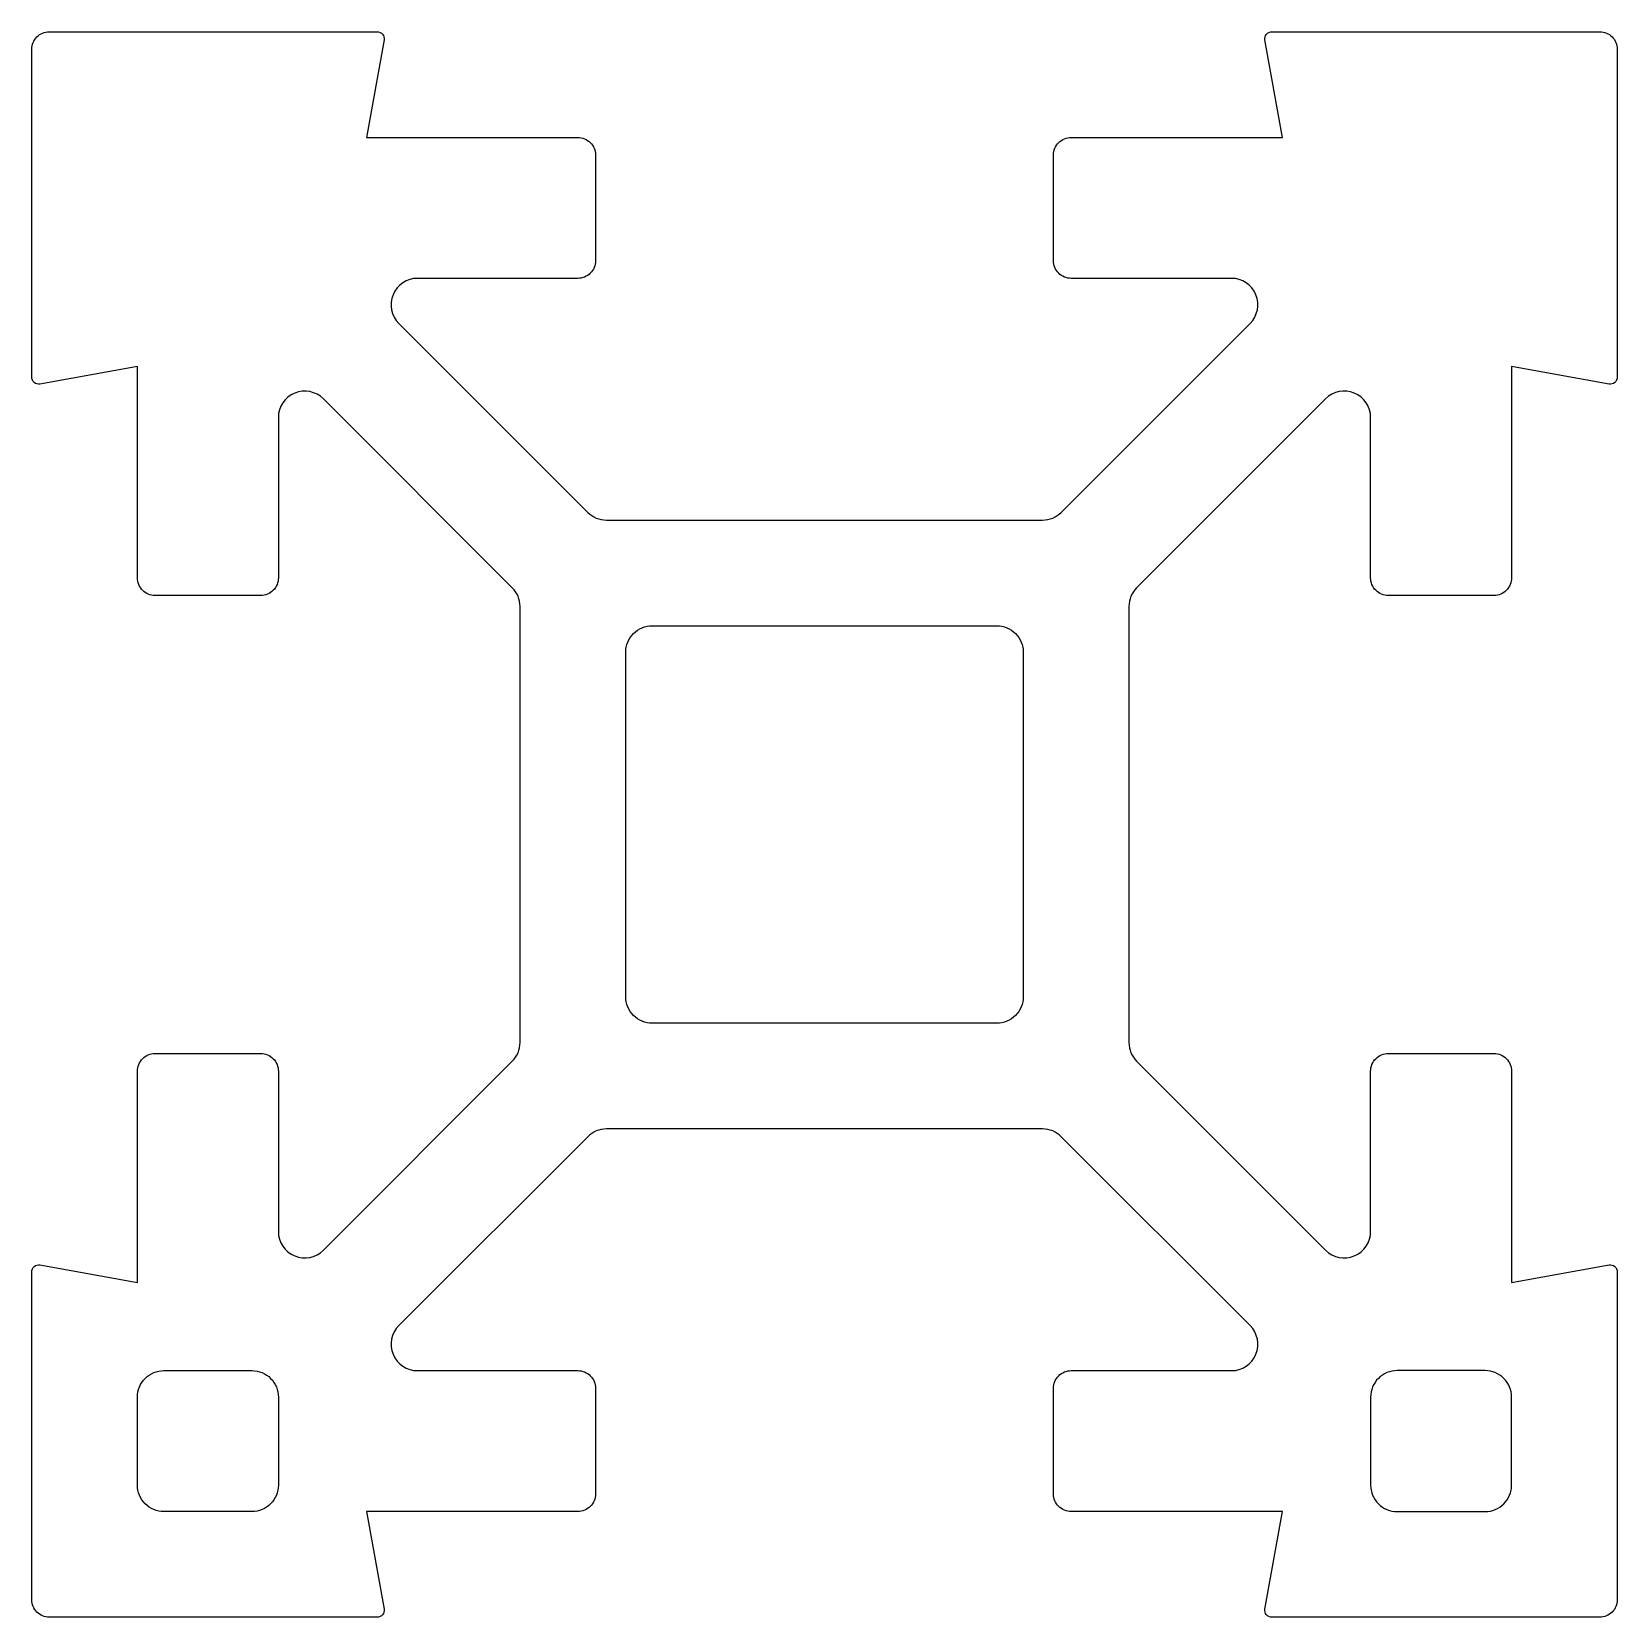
# Model space of a CAD drawing. Extents: x 148 to 193, y 193.2 to 238.2.
import ezdxf

# ---------------------------------------------------------------- set-up
doc = ezdxf.new("R2010")
doc.units = 0
doc.layers.get('0').update_dxf_attribs({"linetype": 'CONTINUOUS'})

msp = doc.modelspace()

# ---------------------------------------------------------------- linework, layer by layer
for points in [[(177.235, 206.815, 0.198912), (176.705, 207.035), (170.516, 207.035), (164.326, 207.035, 0.198912), (163.796, 206.815), (158.436, 201.455, 0.668179), (158.966, 200.175), (163.516, 200.175, -0.414214), (164.016, 199.675), (164.016, 196.675, -0.414214), (163.516, 196.175), (157.516, 196.175), (158.016, 193.408, -0.463455), (157.818, 193.175), (148.516, 193.175, -0.414214), (148.016, 193.675), (148.016, 202.977, -0.463455), (148.249, 203.175), (151.016, 202.675), (151.016, 208.675, -0.414214), (151.516, 209.175), (154.516, 209.175, -0.414214), (155.016, 208.675), (155.016, 204.125, 0.668179), (156.296, 203.595), (161.656, 208.955, 0.198912), (161.876, 209.485), (161.876, 215.675), (161.876, 221.864, 0.198912), (161.656, 222.394), (156.296, 227.754, 0.668179), (155.016, 227.224), (155.016, 222.675, -0.414214), (154.516, 222.175), (151.516, 222.175, -0.414214), (151.016, 222.675), (151.016, 228.675), (148.249, 228.175, -0.463455), (148.016, 228.372), (148.016, 237.675, -0.414214), (148.516, 238.175), (157.818, 238.175, -0.463455), (158.016, 237.942), (157.516, 235.175), (163.516, 235.175, -0.414214), (164.016, 234.675), (164.016, 231.675, -0.414214), (163.516, 231.175), (158.966, 231.175, 0.668179), (158.436, 229.894), (163.796, 224.534, 0.198912), (164.326, 224.315), (170.516, 224.315), (176.705, 224.315, 0.198912), (177.235, 224.534), (182.595, 229.894, 0.668179), (182.065, 231.175), (177.516, 231.175, -0.414214), (177.016, 231.675), (177.016, 234.675, -0.414214), (177.516, 235.175), (183.516, 235.175), (183.016, 237.942, -0.463455), (183.213, 238.175), (192.516, 238.175, -0.414214), (193.016, 237.675), (193.016, 228.372, -0.463455), (192.783, 228.175), (190.016, 228.675), (190.016, 222.675, -0.414214), (189.516, 222.175), (186.516, 222.175, -0.414214), (186.016, 222.675), (186.016, 227.224, 0.668179), (184.735, 227.754), (179.375, 222.394, 0.198912), (179.156, 221.864), (179.156, 215.675), (179.156, 209.485, 0.198912), (179.375, 208.955), (184.735, 203.595, 0.668179), (186.016, 204.125), (186.016, 208.675, -0.414214), (186.516, 209.175), (189.516, 209.175, -0.414214), (190.016, 208.675), (190.016, 202.675), (192.783, 203.175, -0.463455), (193.016, 202.977), (193.016, 193.675, -0.414214), (192.516, 193.175), (183.213, 193.175, -0.463455), (183.016, 193.408), (183.516, 196.175), (177.516, 196.175, -0.414214), (177.016, 196.675), (177.016, 199.675, -0.414214), (177.516, 200.175), (182.065, 200.175, 0.668179), (182.595, 201.455)], [(170.516, 210.035), (165.626, 210.035, -0.414214), (164.876, 210.785), (164.876, 215.675), (164.876, 220.565, -0.414214), (165.626, 221.315), (170.516, 221.315), (175.406, 221.315, -0.414214), (176.156, 220.565), (176.156, 215.675), (176.156, 210.785, -0.414214), (175.406, 210.035)], [(151.016, 196.925), (151.016, 199.425, -0.414214), (151.766, 200.175), (154.266, 200.175, -0.414214), (155.016, 199.425), (155.016, 196.925, -0.414214), (154.266, 196.175), (151.766, 196.175, -0.414214)], [(189.266, 196.175, 0.414214), (190.016, 196.925), (190.016, 199.425, 0.414214), (189.266, 200.175), (186.766, 200.175, 0.414214), (186.016, 199.425), (186.016, 196.925, 0.414214), (186.766, 196.175)]]:
    msp.add_lwpolyline(points, format="xyb", close=True)

doc.saveas('drawing.dxf')
